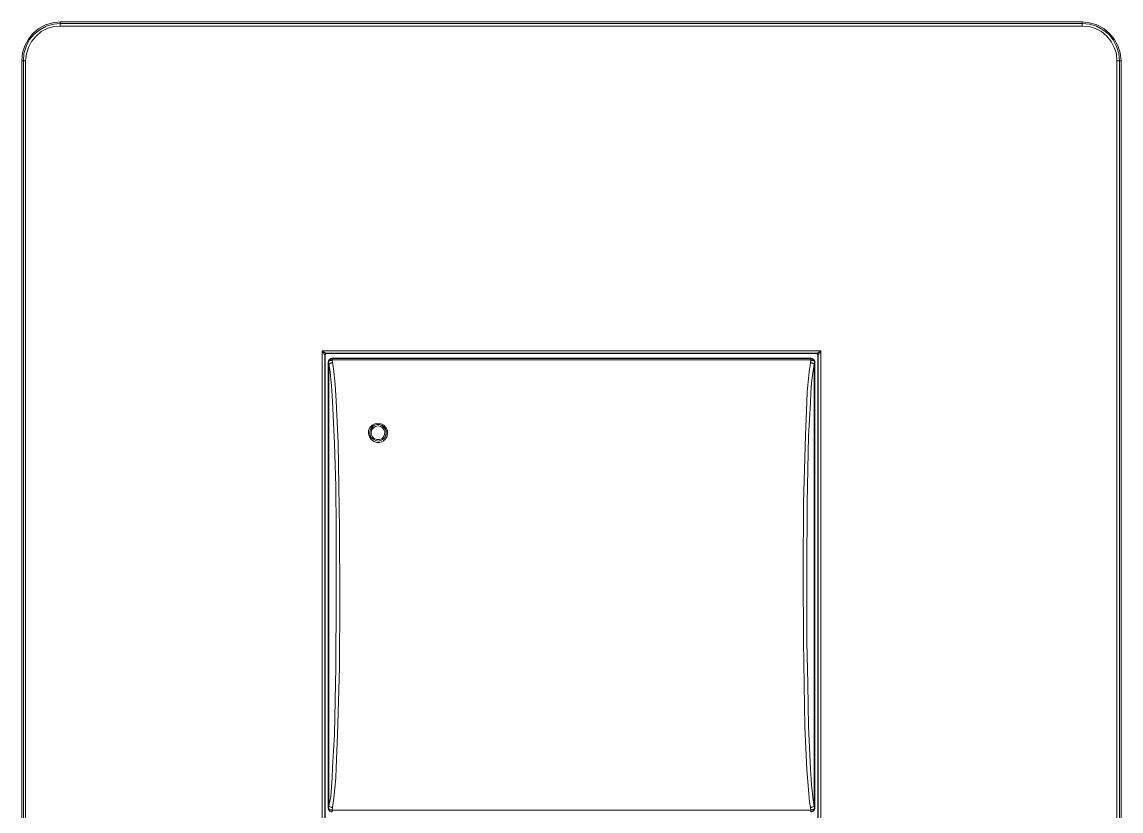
# Model space of a CAD drawing. Header units: centimetres. Extents: x -13.9 to -5.4, y -6.1 to 6.1.
# Drawn here: x -13.88 to -5.36, y 0.01 to 6.12 of the extents above; entities that cross this region are included whole.
import ezdxf

# ---------------------------------------------------------------- set-up
doc = ezdxf.new("R2010")
doc.units = ezdxf.units.CM
doc.header["$MEASUREMENT"] = 0
doc.layers.add('Camada 1', color=7, linetype='Continuous')

msp = doc.modelspace()

# ---------------------------------------------------------------- linework, layer by layer
at = {"layer": 'Camada 1', "color": 251, "lineweight": 9}
for points, knots in [([(-13.58099, 6.1199), (-13.58099, 6.1199), (-13.63745, 6.11284), (-13.63745, 6.11284), (-13.63745, 6.11284), (-13.69393, 6.09873), (-13.69393, 6.09873), (-13.69393, 6.09873), (-13.74687, 6.07049), (-13.74687, 6.07049), (-13.74687, 6.07049), (-13.79274, 6.03167), (-13.79274, 6.03167), (-13.79274, 6.03167), (-13.82803, 5.9858), (-13.82803, 5.9858), (-13.82803, 5.9858), (-13.85627, 5.93639), (-13.85627, 5.93639), (-13.85627, 5.93639), (-13.87392, 5.87992), (-13.87392, 5.87992), (-13.87392, 5.87992), (-13.87744, 5.81992), (-13.87744, 5.81992)], [0, 0, 0, 0, 0.125, 0.125, 0.125, 0.25, 0.25, 0.25, 0.375, 0.375, 0.375, 0.5, 0.5, 0.5, 0.625, 0.625, 0.625, 0.75, 0.75, 0.75, 0.875, 0.875, 0.875, 1, 1, 1, 1]), ([(-13.86685, 5.81992), (-13.86685, 5.81992), (-13.86332, 5.87639), (-13.86332, 5.87639), (-13.86332, 5.87639), (-13.84567, 5.92932), (-13.84567, 5.92932), (-13.84567, 5.92932), (-13.82097, 5.98226), (-13.82097, 5.98226), (-13.82097, 5.98226), (-13.78215, 6.02461), (-13.78215, 6.02461), (-13.78215, 6.02461), (-13.7398, 6.0599), (-13.7398, 6.0599), (-13.7398, 6.0599), (-13.69039, 6.08813), (-13.69039, 6.08813), (-13.69039, 6.08813), (-13.63393, 6.10225), (-13.63393, 6.10225), (-13.63393, 6.10225), (-13.58099, 6.10931), (-13.58099, 6.10931)], [0, 0, 0, 0, 0.125, 0.125, 0.125, 0.25, 0.25, 0.25, 0.375, 0.375, 0.375, 0.5, 0.5, 0.5, 0.625, 0.625, 0.625, 0.75, 0.75, 0.75, 0.875, 0.875, 0.875, 1, 1, 1, 1]), ([(-13.58099, 6.08813), (-13.58099, 6.08813), (-13.6304, 6.08461), (-13.6304, 6.08461), (-13.6304, 6.08461), (-13.68334, 6.07049), (-13.68334, 6.07049), (-13.68334, 6.07049), (-13.72922, 6.04579), (-13.72922, 6.04579), (-13.72922, 6.04579), (-13.76803, 6.0105), (-13.76803, 6.0105), (-13.76803, 6.0105), (-13.80333, 5.96815), (-13.80333, 5.96815), (-13.80333, 5.96815), (-13.82803, 5.92227), (-13.82803, 5.92227), (-13.82803, 5.92227), (-13.84215, 5.87286), (-13.84215, 5.87286), (-13.84215, 5.87286), (-13.84921, 5.81992), (-13.84921, 5.81992)], [0, 0, 0, 0, 0.125, 0.125, 0.125, 0.25, 0.25, 0.25, 0.375, 0.375, 0.375, 0.5, 0.5, 0.5, 0.625, 0.625, 0.625, 0.75, 0.75, 0.75, 0.875, 0.875, 0.875, 1, 1, 1, 1]), ([(-13.58099, 6.08813), (-13.58099, 6.08813), (-13.58099, 6.09167), (-13.58099, 6.09167), (-13.58099, 6.09167), (-13.58099, 6.0952), (-13.58099, 6.0952), (-13.58099, 6.0952), (-13.58099, 6.09873), (-13.58099, 6.09873), (-13.58099, 6.09873), (-13.58099, 6.10225), (-13.58099, 6.10225), (-13.58099, 6.10225), (-13.58099, 6.10578), (-13.58099, 6.10578), (-13.58099, 6.10578), (-13.58099, 6.10931), (-13.58099, 6.10931)], [0, 0, 0, 0, 0.1666667, 0.1666667, 0.1666667, 0.3333333, 0.3333333, 0.3333333, 0.5, 0.5, 0.5, 0.6666667, 0.6666667, 0.6666667, 0.8333333, 0.8333333, 0.8333333, 1, 1, 1, 1]), ([(-5.3581, 5.81992), (-5.3581, 5.81992), (-5.36516, 5.87992), (-5.36516, 5.87992), (-5.36516, 5.87992), (-5.3828, 5.93639), (-5.3828, 5.93639), (-5.3828, 5.93639), (-5.41105, 5.9858), (-5.41105, 5.9858), (-5.41105, 5.9858), (-5.44633, 6.03167), (-5.44633, 6.03167), (-5.44633, 6.03167), (-5.49221, 6.07049), (-5.49221, 6.07049), (-5.49221, 6.07049), (-5.54515, 6.09873), (-5.54515, 6.09873), (-5.54515, 6.09873), (-5.60162, 6.11284), (-5.60162, 6.11284), (-5.60162, 6.11284), (-5.65808, 6.1199), (-5.65808, 6.1199)], [0, 0, 0, 0, 0.125, 0.125, 0.125, 0.25, 0.25, 0.25, 0.375, 0.375, 0.375, 0.5, 0.5, 0.5, 0.625, 0.625, 0.625, 0.75, 0.75, 0.75, 0.875, 0.875, 0.875, 1, 1, 1, 1]), ([(-5.65808, 6.10931), (-5.65808, 6.10931), (-5.60162, 6.10225), (-5.60162, 6.10225), (-5.60162, 6.10225), (-5.54868, 6.08813), (-5.54868, 6.08813), (-5.54868, 6.08813), (-5.49927, 6.0599), (-5.49927, 6.0599), (-5.49927, 6.0599), (-5.45339, 6.02461), (-5.45339, 6.02461), (-5.45339, 6.02461), (-5.4181, 5.98226), (-5.4181, 5.98226), (-5.4181, 5.98226), (-5.3934, 5.92932), (-5.3934, 5.92932), (-5.3934, 5.92932), (-5.37575, 5.87639), (-5.37575, 5.87639), (-5.37575, 5.87639), (-5.36869, 5.81992), (-5.36869, 5.81992)], [0, 0, 0, 0, 0.125, 0.125, 0.125, 0.25, 0.25, 0.25, 0.375, 0.375, 0.375, 0.5, 0.5, 0.5, 0.625, 0.625, 0.625, 0.75, 0.75, 0.75, 0.875, 0.875, 0.875, 1, 1, 1, 1]), ([(-5.65808, 6.10931), (-5.65808, 6.10931), (-5.65808, 6.10931), (-5.65808, 6.10931), (-5.65808, 6.10931), (-5.65808, 6.10578), (-5.65808, 6.10578), (-5.65808, 6.10578), (-5.65808, 6.10225), (-5.65808, 6.10225), (-5.65808, 6.10225), (-5.65808, 6.09873), (-5.65808, 6.09873), (-5.65808, 6.09873), (-5.65808, 6.0952), (-5.65808, 6.0952), (-5.65808, 6.0952), (-5.65808, 6.09167), (-5.65808, 6.09167), (-5.65808, 6.09167), (-5.65808, 6.08813), (-5.65808, 6.08813)], [0, 0, 0, 0, 0.1428571, 0.1428571, 0.1428571, 0.2857143, 0.2857143, 0.2857143, 0.4285714, 0.4285714, 0.4285714, 0.5714286, 0.5714286, 0.5714286, 0.7142857, 0.7142857, 0.7142857, 0.8571429, 0.8571429, 0.8571429, 1, 1, 1, 1]), ([(-5.38987, 5.81992), (-5.38987, 5.81992), (-5.3934, 5.87286), (-5.3934, 5.87286), (-5.3934, 5.87286), (-5.41105, 5.92227), (-5.41105, 5.92227), (-5.41105, 5.92227), (-5.43574, 5.96815), (-5.43574, 5.96815), (-5.43574, 5.96815), (-5.46751, 6.0105), (-5.46751, 6.0105), (-5.46751, 6.0105), (-5.50985, 6.04579), (-5.50985, 6.04579), (-5.50985, 6.04579), (-5.55573, 6.07049), (-5.55573, 6.07049), (-5.55573, 6.07049), (-5.60514, 6.08461), (-5.60514, 6.08461), (-5.60514, 6.08461), (-5.65808, 6.08813), (-5.65808, 6.08813)], [0, 0, 0, 0, 0.125, 0.125, 0.125, 0.25, 0.25, 0.25, 0.375, 0.375, 0.375, 0.5, 0.5, 0.5, 0.625, 0.625, 0.625, 0.75, 0.75, 0.75, 0.875, 0.875, 0.875, 1, 1, 1, 1]), ([(-13.84921, 5.81992), (-13.84921, 5.81992), (-13.85274, 5.81992), (-13.85274, 5.81992), (-13.85274, 5.81992), (-13.85627, 5.81992), (-13.85627, 5.81992), (-13.85627, 5.81992), (-13.85979, 5.81992), (-13.85979, 5.81992), (-13.85979, 5.81992), (-13.86332, 5.81992), (-13.86332, 5.81992), (-13.86332, 5.81992), (-13.86685, 5.81992), (-13.86685, 5.81992)], [0, 0, 0, 0, 0.2, 0.2, 0.2, 0.4, 0.4, 0.4, 0.6, 0.6, 0.6, 0.8, 0.8, 0.8, 1, 1, 1, 1]), ([(-5.36869, 5.81992), (-5.36869, 5.81992), (-5.36869, 5.81992), (-5.36869, 5.81992), (-5.36869, 5.81992), (-5.37222, 5.81992), (-5.37222, 5.81992), (-5.37222, 5.81992), (-5.37575, 5.81992), (-5.37575, 5.81992), (-5.37575, 5.81992), (-5.37928, 5.81992), (-5.37928, 5.81992), (-5.37928, 5.81992), (-5.3828, 5.81992), (-5.3828, 5.81992), (-5.3828, 5.81992), (-5.38634, 5.81992), (-5.38634, 5.81992), (-5.38634, 5.81992), (-5.38987, 5.81992), (-5.38987, 5.81992)], [0, 0, 0, 0, 0.1428571, 0.1428571, 0.1428571, 0.2857143, 0.2857143, 0.2857143, 0.4285714, 0.4285714, 0.4285714, 0.5714286, 0.5714286, 0.5714286, 0.7142857, 0.7142857, 0.7142857, 0.8571429, 0.8571429, 0.8571429, 1, 1, 1, 1]), ([(-11.53057, 3.54364), (-11.53057, 3.54364), (-11.53057, 3.54364), (-11.53057, 3.54364), (-11.53057, 3.54364), (-11.5341, 3.54364), (-11.5341, 3.54364), (-11.5341, 3.54364), (-11.5341, 3.54716), (-11.5341, 3.54716), (-11.5341, 3.54716), (-11.53763, 3.55069), (-11.53763, 3.55069), (-11.53763, 3.55069), (-11.54115, 3.55775), (-11.54115, 3.55775), (-11.54115, 3.55775), (-11.54468, 3.56128), (-11.54468, 3.56128), (-11.54468, 3.56128), (-11.54821, 3.56834), (-11.54821, 3.56834), (-11.54821, 3.56834), (-11.55174, 3.57187), (-11.55174, 3.57187)], [0, 0, 0, 0, 0.125, 0.125, 0.125, 0.25, 0.25, 0.25, 0.375, 0.375, 0.375, 0.5, 0.5, 0.5, 0.625, 0.625, 0.625, 0.75, 0.75, 0.75, 0.875, 0.875, 0.875, 1, 1, 1, 1]), ([(-11.55174, 3.57187), (-11.55174, 3.57187), (-11.54468, 3.56834), (-11.54468, 3.56834), (-11.54468, 3.56834), (-11.54115, 3.56481), (-11.54115, 3.56481), (-11.54115, 3.56481), (-11.5341, 3.56128), (-11.5341, 3.56128), (-11.5341, 3.56128), (-11.53057, 3.55775), (-11.53057, 3.55775), (-11.53057, 3.55775), (-11.52703, 3.55775), (-11.52703, 3.55775), (-11.52703, 3.55775), (-11.52351, 3.55422), (-11.52351, 3.55422), (-11.52351, 3.55422), (-11.51998, 3.55422), (-11.51998, 3.55422)], [0, 0, 0, 0, 0.1428571, 0.1428571, 0.1428571, 0.2857143, 0.2857143, 0.2857143, 0.4285714, 0.4285714, 0.4285714, 0.5714286, 0.5714286, 0.5714286, 0.7142857, 0.7142857, 0.7142857, 0.8571429, 0.8571429, 0.8571429, 1, 1, 1, 1]), ([(-11.51998, 3.55422), (-11.51998, 3.55422), (-11.52351, 3.55069), (-11.52351, 3.55069), (-11.52351, 3.55069), (-11.52703, 3.55069), (-11.52703, 3.55069), (-11.52703, 3.55069), (-11.53057, 3.54716), (-11.53057, 3.54716), (-11.53057, 3.54716), (-11.53057, 3.54364), (-11.53057, 3.54364)], [0, 0, 0, 0, 0.25, 0.25, 0.25, 0.5, 0.5, 0.5, 0.75, 0.75, 0.75, 1, 1, 1, 1]), ([(-11.51998, 3.55069), (-11.51998, 3.55069), (-11.51998, 3.55069), (-11.51998, 3.55069), (-11.51998, 3.55069), (-11.52351, 3.54716), (-11.52351, 3.54716), (-11.52351, 3.54716), (-11.52703, 3.54716), (-11.52703, 3.54716), (-11.52703, 3.54716), (-11.52703, 3.54364), (-11.52703, 3.54364), (-11.52703, 3.54364), (-11.52703, 3.54011), (-11.52703, 3.54011)], [0, 0, 0, 0, 0.2, 0.2, 0.2, 0.4, 0.4, 0.4, 0.6, 0.6, 0.6, 0.8, 0.8, 0.8, 1, 1, 1, 1]), ([(-11.47338, 3.5158), (-11.47338, 3.5158), (-11.48043, 3.51227), (-11.48043, 3.51227), (-11.48043, 3.51227), (-11.48396, 3.51227), (-11.48396, 3.51227), (-11.48396, 3.51227), (-11.49102, 3.50875), (-11.49102, 3.50875), (-11.49102, 3.50875), (-11.49455, 3.50522), (-11.49455, 3.50522), (-11.49455, 3.50522), (-11.49807, 3.50169), (-11.49807, 3.50169), (-11.49807, 3.50169), (-11.5016, 3.49464), (-11.5016, 3.49464), (-11.5016, 3.49464), (-11.5016, 3.49111), (-11.5016, 3.49111), (-11.5016, 3.49111), (-11.50513, 3.48405), (-11.50513, 3.48405)], [0, 0, 0, 0, 0.125, 0.125, 0.125, 0.25, 0.25, 0.25, 0.375, 0.375, 0.375, 0.5, 0.5, 0.5, 0.625, 0.625, 0.625, 0.75, 0.75, 0.75, 0.875, 0.875, 0.875, 1, 1, 1, 1]), ([(-11.47338, 3.51227), (-11.47338, 3.51227), (-11.48043, 3.51227), (-11.48043, 3.51227), (-11.48043, 3.51227), (-11.48396, 3.51227), (-11.48396, 3.51227), (-11.48396, 3.51227), (-11.49102, 3.50875), (-11.49102, 3.50875), (-11.49102, 3.50875), (-11.49455, 3.50522), (-11.49455, 3.50522), (-11.49455, 3.50522), (-11.49807, 3.50169), (-11.49807, 3.50169), (-11.49807, 3.50169), (-11.5016, 3.49464), (-11.5016, 3.49464), (-11.5016, 3.49464), (-11.5016, 3.48758), (-11.5016, 3.48758), (-11.5016, 3.48758), (-11.5016, 3.48405), (-11.5016, 3.48405)], [0, 0, 0, 0, 0.125, 0.125, 0.125, 0.25, 0.25, 0.25, 0.375, 0.375, 0.375, 0.5, 0.5, 0.5, 0.625, 0.625, 0.625, 0.75, 0.75, 0.75, 0.875, 0.875, 0.875, 1, 1, 1, 1]), ([(-11.47338, 3.50169), (-11.47338, 3.50169), (-11.48043, 3.49816), (-11.48043, 3.49816), (-11.48043, 3.49816), (-11.48396, 3.49816), (-11.48396, 3.49816), (-11.48396, 3.49816), (-11.49102, 3.49816), (-11.49102, 3.49816), (-11.49102, 3.49816), (-11.49455, 3.49464), (-11.49455, 3.49464), (-11.49455, 3.49464), (-11.49807, 3.49111), (-11.49807, 3.49111), (-11.49807, 3.49111), (-11.5016, 3.48758), (-11.5016, 3.48758), (-11.5016, 3.48758), (-11.5016, 3.48405), (-11.5016, 3.48405)], [0, 0, 0, 0, 0.1428571, 0.1428571, 0.1428571, 0.2857143, 0.2857143, 0.2857143, 0.4285714, 0.4285714, 0.4285714, 0.5714286, 0.5714286, 0.5714286, 0.7142857, 0.7142857, 0.7142857, 0.8571429, 0.8571429, 0.8571429, 1, 1, 1, 1]), ([(-11.47338, 3.50169), (-11.47338, 3.50169), (-11.48043, 3.50169), (-11.48043, 3.50169), (-11.48043, 3.50169), (-11.48396, 3.50169), (-11.48396, 3.50169), (-11.48396, 3.50169), (-11.49102, 3.49816), (-11.49102, 3.49816), (-11.49102, 3.49816), (-11.49455, 3.49816), (-11.49455, 3.49816), (-11.49455, 3.49816), (-11.49807, 3.49464), (-11.49807, 3.49464), (-11.49807, 3.49464), (-11.5016, 3.49111), (-11.5016, 3.49111), (-11.5016, 3.49111), (-11.5016, 3.48758), (-11.5016, 3.48758), (-11.5016, 3.48758), (-11.5016, 3.48405), (-11.5016, 3.48405)], [0, 0, 0, 0, 0.125, 0.125, 0.125, 0.25, 0.25, 0.25, 0.375, 0.375, 0.375, 0.5, 0.5, 0.5, 0.625, 0.625, 0.625, 0.75, 0.75, 0.75, 0.875, 0.875, 0.875, 1, 1, 1, 1]), ([(-11.47338, 3.51227), (-11.47338, 3.51227), (-11.47338, 3.51227), (-11.47338, 3.51227), (-11.47338, 3.51227), (-11.47338, 3.50875), (-11.47338, 3.50875), (-11.47338, 3.50875), (-11.47338, 3.50522), (-11.47338, 3.50522), (-11.47338, 3.50522), (-11.47338, 3.50169), (-11.47338, 3.50169)], [0, 0, 0, 0, 0.25, 0.25, 0.25, 0.5, 0.5, 0.5, 0.75, 0.75, 0.75, 1, 1, 1, 1]), ([(-7.73041, 3.48405), (-7.73041, 3.48405), (-7.73041, 3.49111), (-7.73041, 3.49111), (-7.73041, 3.49111), (-7.73394, 3.49464), (-7.73394, 3.49464), (-7.73394, 3.49464), (-7.73746, 3.50169), (-7.73746, 3.50169), (-7.73746, 3.50169), (-7.74099, 3.50522), (-7.74099, 3.50522), (-7.74099, 3.50522), (-7.74452, 3.50875), (-7.74452, 3.50875), (-7.74452, 3.50875), (-7.75157, 3.51227), (-7.75157, 3.51227), (-7.75157, 3.51227), (-7.7551, 3.51227), (-7.7551, 3.51227), (-7.7551, 3.51227), (-7.76216, 3.5158), (-7.76216, 3.5158)], [0, 0, 0, 0, 0.125, 0.125, 0.125, 0.25, 0.25, 0.25, 0.375, 0.375, 0.375, 0.5, 0.5, 0.5, 0.625, 0.625, 0.625, 0.75, 0.75, 0.75, 0.875, 0.875, 0.875, 1, 1, 1, 1]), ([(-7.76216, 3.51227), (-7.76216, 3.51227), (-7.7551, 3.51227), (-7.7551, 3.51227), (-7.7551, 3.51227), (-7.75157, 3.51227), (-7.75157, 3.51227), (-7.75157, 3.51227), (-7.74452, 3.50875), (-7.74452, 3.50875), (-7.74452, 3.50875), (-7.74099, 3.50522), (-7.74099, 3.50522), (-7.74099, 3.50522), (-7.73746, 3.50169), (-7.73746, 3.50169), (-7.73746, 3.50169), (-7.73394, 3.49464), (-7.73394, 3.49464), (-7.73394, 3.49464), (-7.73394, 3.48758), (-7.73394, 3.48758), (-7.73394, 3.48758), (-7.73394, 3.48405), (-7.73394, 3.48405)], [0, 0, 0, 0, 0.125, 0.125, 0.125, 0.25, 0.25, 0.25, 0.375, 0.375, 0.375, 0.5, 0.5, 0.5, 0.625, 0.625, 0.625, 0.75, 0.75, 0.75, 0.875, 0.875, 0.875, 1, 1, 1, 1]), ([(-7.76216, 3.50169), (-7.76216, 3.50169), (-7.76216, 3.50522), (-7.76216, 3.50522), (-7.76216, 3.50522), (-7.76216, 3.50875), (-7.76216, 3.50875), (-7.76216, 3.50875), (-7.76216, 3.51227), (-7.76216, 3.51227)], [0, 0, 0, 0, 0.3333333, 0.3333333, 0.3333333, 0.6666667, 0.6666667, 0.6666667, 1, 1, 1, 1]), ([(-7.76216, 3.50169), (-7.76216, 3.50169), (-7.7551, 3.49816), (-7.7551, 3.49816), (-7.7551, 3.49816), (-7.75157, 3.49816), (-7.75157, 3.49816), (-7.75157, 3.49816), (-7.74452, 3.49816), (-7.74452, 3.49816), (-7.74452, 3.49816), (-7.74099, 3.49464), (-7.74099, 3.49464), (-7.74099, 3.49464), (-7.73746, 3.49111), (-7.73746, 3.49111), (-7.73746, 3.49111), (-7.73394, 3.48758), (-7.73394, 3.48758), (-7.73394, 3.48758), (-7.73394, 3.48405), (-7.73394, 3.48405)], [0, 0, 0, 0, 0.1428571, 0.1428571, 0.1428571, 0.2857143, 0.2857143, 0.2857143, 0.4285714, 0.4285714, 0.4285714, 0.5714286, 0.5714286, 0.5714286, 0.7142857, 0.7142857, 0.7142857, 0.8571429, 0.8571429, 0.8571429, 1, 1, 1, 1]), ([(-7.76216, 3.50169), (-7.76216, 3.50169), (-7.7551, 3.50169), (-7.7551, 3.50169), (-7.7551, 3.50169), (-7.75157, 3.50169), (-7.75157, 3.50169), (-7.75157, 3.50169), (-7.74452, 3.49816), (-7.74452, 3.49816), (-7.74452, 3.49816), (-7.74099, 3.49816), (-7.74099, 3.49816), (-7.74099, 3.49816), (-7.73746, 3.49464), (-7.73746, 3.49464), (-7.73746, 3.49464), (-7.73394, 3.49111), (-7.73394, 3.49111), (-7.73394, 3.49111), (-7.73394, 3.48758), (-7.73394, 3.48758), (-7.73394, 3.48758), (-7.73394, 3.48405), (-7.73394, 3.48405)], [0, 0, 0, 0, 0.125, 0.125, 0.125, 0.25, 0.25, 0.25, 0.375, 0.375, 0.375, 0.5, 0.5, 0.5, 0.625, 0.625, 0.625, 0.75, 0.75, 0.75, 0.875, 0.875, 0.875, 1, 1, 1, 1]), ([(-7.71557, 3.55422), (-7.71557, 3.55422), (-7.71205, 3.55422), (-7.71205, 3.55422), (-7.71205, 3.55422), (-7.70852, 3.55775), (-7.70852, 3.55775), (-7.70852, 3.55775), (-7.70499, 3.55775), (-7.70499, 3.55775), (-7.70499, 3.55775), (-7.70145, 3.56128), (-7.70145, 3.56128), (-7.70145, 3.56128), (-7.6944, 3.56481), (-7.6944, 3.56481), (-7.6944, 3.56481), (-7.69087, 3.56834), (-7.69087, 3.56834), (-7.69087, 3.56834), (-7.68381, 3.57187), (-7.68381, 3.57187)], [0, 0, 0, 0, 0.1428571, 0.1428571, 0.1428571, 0.2857143, 0.2857143, 0.2857143, 0.4285714, 0.4285714, 0.4285714, 0.5714286, 0.5714286, 0.5714286, 0.7142857, 0.7142857, 0.7142857, 0.8571429, 0.8571429, 0.8571429, 1, 1, 1, 1]), ([(-7.70499, 3.54364), (-7.70499, 3.54364), (-7.70499, 3.54364), (-7.70499, 3.54364), (-7.70499, 3.54364), (-7.70499, 3.54716), (-7.70499, 3.54716), (-7.70499, 3.54716), (-7.70852, 3.55069), (-7.70852, 3.55069), (-7.70852, 3.55069), (-7.71205, 3.55069), (-7.71205, 3.55069), (-7.71205, 3.55069), (-7.71557, 3.55422), (-7.71557, 3.55422)], [0, 0, 0, 0, 0.2, 0.2, 0.2, 0.4, 0.4, 0.4, 0.6, 0.6, 0.6, 0.8, 0.8, 0.8, 1, 1, 1, 1]), ([(-7.70852, 3.54011), (-7.70852, 3.54011), (-7.70852, 3.54011), (-7.70852, 3.54011), (-7.70852, 3.54011), (-7.70852, 3.54364), (-7.70852, 3.54364), (-7.70852, 3.54364), (-7.70852, 3.54716), (-7.70852, 3.54716), (-7.70852, 3.54716), (-7.71205, 3.54716), (-7.71205, 3.54716), (-7.71205, 3.54716), (-7.71557, 3.55069), (-7.71557, 3.55069)], [0, 0, 0, 0, 0.2, 0.2, 0.2, 0.4, 0.4, 0.4, 0.6, 0.6, 0.6, 0.8, 0.8, 0.8, 1, 1, 1, 1]), ([(-7.68381, 3.57187), (-7.68381, 3.57187), (-7.68734, 3.56834), (-7.68734, 3.56834), (-7.68734, 3.56834), (-7.69087, 3.56128), (-7.69087, 3.56128), (-7.69087, 3.56128), (-7.6944, 3.55775), (-7.6944, 3.55775), (-7.6944, 3.55775), (-7.69792, 3.55069), (-7.69792, 3.55069), (-7.69792, 3.55069), (-7.70145, 3.54716), (-7.70145, 3.54716), (-7.70145, 3.54716), (-7.70145, 3.54364), (-7.70145, 3.54364), (-7.70145, 3.54364), (-7.70499, 3.54364), (-7.70499, 3.54364)], [0, 0, 0, 0, 0.1428571, 0.1428571, 0.1428571, 0.2857143, 0.2857143, 0.2857143, 0.4285714, 0.4285714, 0.4285714, 0.5714286, 0.5714286, 0.5714286, 0.7142857, 0.7142857, 0.7142857, 0.8571429, 0.8571429, 0.8571429, 1, 1, 1, 1]), ([(-11.46985, 3.48052), (-11.46985, 3.48052), (-11.47691, 3.48052), (-11.47691, 3.48052), (-11.47691, 3.48052), (-11.48043, 3.48052), (-11.48043, 3.48052), (-11.48043, 3.48052), (-11.48396, 3.477), (-11.48396, 3.477), (-11.48396, 3.477), (-11.48749, 3.477), (-11.48749, 3.477), (-11.48749, 3.477), (-11.49102, 3.47347), (-11.49102, 3.47347), (-11.49102, 3.47347), (-11.49455, 3.47347), (-11.49455, 3.47347), (-11.49455, 3.47347), (-11.49455, 3.46994), (-11.49455, 3.46994), (-11.49455, 3.46994), (-11.49807, 3.46994), (-11.49807, 3.46994)], [0, 0, 0, 0, 0.125, 0.125, 0.125, 0.25, 0.25, 0.25, 0.375, 0.375, 0.375, 0.5, 0.5, 0.5, 0.625, 0.625, 0.625, 0.75, 0.75, 0.75, 0.875, 0.875, 0.875, 1, 1, 1, 1]), ([(-11.49807, 0.048), (-11.49807, 0.048), (-11.48396, 0.11855), (-11.48396, 0.11855), (-11.48396, 0.11855), (-11.47691, 0.19264), (-11.47691, 0.19264), (-11.47691, 0.19264), (-11.47338, 0.26672), (-11.47338, 0.26672), (-11.47338, 0.26672), (-11.46985, 0.34433), (-11.46985, 0.34433), (-11.46985, 0.34433), (-11.45574, 0.60186), (-11.45574, 0.60186), (-11.45574, 0.60186), (-11.44869, 0.86291), (-11.44869, 0.86291), (-11.44869, 0.86291), (-11.44516, 1.12044), (-11.44516, 1.12044), (-11.44516, 1.12044), (-11.44163, 1.65666), (-11.44163, 1.65666), (-11.44163, 1.65666), (-11.44163, 2.19288), (-11.44163, 2.19288), (-11.44163, 2.19288), (-11.44516, 2.5245), (-11.44516, 2.5245), (-11.44516, 2.5245), (-11.45574, 2.85258), (-11.45574, 2.85258), (-11.45574, 2.85258), (-11.46985, 3.18066), (-11.46985, 3.18066), (-11.46985, 3.18066), (-11.47691, 3.30413), (-11.47691, 3.30413), (-11.47691, 3.30413), (-11.49102, 3.42761), (-11.49102, 3.42761), (-11.49102, 3.42761), (-11.49807, 3.46994), (-11.49807, 3.46994)], [0, 0, 0, 0, 0.0666667, 0.0666667, 0.0666667, 0.1333333, 0.1333333, 0.1333333, 0.2, 0.2, 0.2, 0.2666667, 0.2666667, 0.2666667, 0.3333333, 0.3333333, 0.3333333, 0.4, 0.4, 0.4, 0.4666667, 0.4666667, 0.4666667, 0.5333333, 0.5333333, 0.5333333, 0.6, 0.6, 0.6, 0.6666667, 0.6666667, 0.6666667, 0.7333333, 0.7333333, 0.7333333, 0.8, 0.8, 0.8, 0.8666667, 0.8666667, 0.8666667, 0.9333333, 0.9333333, 0.9333333, 1, 1, 1, 1]), ([(-11.46985, 3.48052), (-11.46985, 3.48052), (-11.4628, 3.43466), (-11.4628, 3.43466), (-11.4628, 3.43466), (-11.44869, 3.31119), (-11.44869, 3.31119), (-11.44869, 3.31119), (-11.44163, 3.18419), (-11.44163, 3.18419), (-11.44163, 3.18419), (-11.42752, 2.85611), (-11.42752, 2.85611), (-11.42752, 2.85611), (-11.42046, 2.5245), (-11.42046, 2.5245), (-11.42046, 2.5245), (-11.41694, 2.19288), (-11.41694, 2.19288), (-11.41694, 2.19288), (-11.41341, 1.65666), (-11.41341, 1.65666), (-11.41341, 1.65666), (-11.41694, 1.12044), (-11.41694, 1.12044), (-11.41694, 1.12044), (-11.42399, 0.85938), (-11.42399, 0.85938), (-11.42399, 0.85938), (-11.43105, 0.59833), (-11.43105, 0.59833), (-11.43105, 0.59833), (-11.44163, 0.3408), (-11.44163, 0.3408), (-11.44163, 0.3408), (-11.44516, 0.26319), (-11.44516, 0.26319), (-11.44516, 0.26319), (-11.45221, 0.18205), (-11.45221, 0.18205), (-11.45221, 0.18205), (-11.45927, 0.10797), (-11.45927, 0.10797), (-11.45927, 0.10797), (-11.46985, 0.03389), (-11.46985, 0.03389)], [0, 0, 0, 0, 0.0666667, 0.0666667, 0.0666667, 0.1333333, 0.1333333, 0.1333333, 0.2, 0.2, 0.2, 0.2666667, 0.2666667, 0.2666667, 0.3333333, 0.3333333, 0.3333333, 0.4, 0.4, 0.4, 0.4666667, 0.4666667, 0.4666667, 0.5333333, 0.5333333, 0.5333333, 0.6, 0.6, 0.6, 0.6666667, 0.6666667, 0.6666667, 0.7333333, 0.7333333, 0.7333333, 0.8, 0.8, 0.8, 0.8666667, 0.8666667, 0.8666667, 0.9333333, 0.9333333, 0.9333333, 1, 1, 1, 1]), ([(-7.76569, 0.03389), (-7.76569, 0.03389), (-7.77274, 0.07975), (-7.77274, 0.07975), (-7.77274, 0.07975), (-7.78332, 0.20322), (-7.78332, 0.20322), (-7.78332, 0.20322), (-7.79391, 0.33022), (-7.79391, 0.33022), (-7.79391, 0.33022), (-7.80802, 0.6583), (-7.80802, 0.6583), (-7.80802, 0.6583), (-7.81507, 0.98991), (-7.81507, 0.98991), (-7.81507, 0.98991), (-7.8186, 1.32152), (-7.8186, 1.32152), (-7.8186, 1.32152), (-7.82213, 1.85775), (-7.82213, 1.85775), (-7.82213, 1.85775), (-7.8186, 2.39397), (-7.8186, 2.39397), (-7.8186, 2.39397), (-7.81155, 2.65502), (-7.81155, 2.65502), (-7.81155, 2.65502), (-7.80449, 2.91608), (-7.80449, 2.91608), (-7.80449, 2.91608), (-7.79391, 3.17361), (-7.79391, 3.17361), (-7.79391, 3.17361), (-7.79038, 3.25475), (-7.79038, 3.25475), (-7.79038, 3.25475), (-7.78332, 3.33236), (-7.78332, 3.33236), (-7.78332, 3.33236), (-7.77627, 3.40997), (-7.77627, 3.40997), (-7.77627, 3.40997), (-7.76569, 3.48052), (-7.76569, 3.48052)], [0, 0, 0, 0, 0.0666667, 0.0666667, 0.0666667, 0.1333333, 0.1333333, 0.1333333, 0.2, 0.2, 0.2, 0.2666667, 0.2666667, 0.2666667, 0.3333333, 0.3333333, 0.3333333, 0.4, 0.4, 0.4, 0.4666667, 0.4666667, 0.4666667, 0.5333333, 0.5333333, 0.5333333, 0.6, 0.6, 0.6, 0.6666667, 0.6666667, 0.6666667, 0.7333333, 0.7333333, 0.7333333, 0.8, 0.8, 0.8, 0.8666667, 0.8666667, 0.8666667, 0.9333333, 0.9333333, 0.9333333, 1, 1, 1, 1]), ([(-7.73746, 3.46994), (-7.73746, 3.46994), (-7.74805, 3.39938), (-7.74805, 3.39938), (-7.74805, 3.39938), (-7.75863, 3.3253), (-7.75863, 3.3253), (-7.75863, 3.3253), (-7.76216, 3.24769), (-7.76216, 3.24769), (-7.76216, 3.24769), (-7.76569, 3.17008), (-7.76569, 3.17008), (-7.76569, 3.17008), (-7.7798, 2.91255), (-7.7798, 2.91255), (-7.7798, 2.91255), (-7.78685, 2.65502), (-7.78685, 2.65502), (-7.78685, 2.65502), (-7.79038, 2.39397), (-7.79038, 2.39397), (-7.79038, 2.39397), (-7.79391, 1.85775), (-7.79391, 1.85775), (-7.79391, 1.85775), (-7.79391, 1.32152), (-7.79391, 1.32152), (-7.79391, 1.32152), (-7.78685, 0.99344), (-7.78685, 0.99344), (-7.78685, 0.99344), (-7.7798, 0.66183), (-7.7798, 0.66183), (-7.7798, 0.66183), (-7.76569, 0.33375), (-7.76569, 0.33375), (-7.76569, 0.33375), (-7.75863, 0.21027), (-7.75863, 0.21027), (-7.75863, 0.21027), (-7.74452, 0.09033), (-7.74452, 0.09033), (-7.74452, 0.09033), (-7.73746, 0.048), (-7.73746, 0.048)], [0, 0, 0, 0, 0.0666667, 0.0666667, 0.0666667, 0.1333333, 0.1333333, 0.1333333, 0.2, 0.2, 0.2, 0.2666667, 0.2666667, 0.2666667, 0.3333333, 0.3333333, 0.3333333, 0.4, 0.4, 0.4, 0.4666667, 0.4666667, 0.4666667, 0.5333333, 0.5333333, 0.5333333, 0.6, 0.6, 0.6, 0.6666667, 0.6666667, 0.6666667, 0.7333333, 0.7333333, 0.7333333, 0.8, 0.8, 0.8, 0.8666667, 0.8666667, 0.8666667, 0.9333333, 0.9333333, 0.9333333, 1, 1, 1, 1]), ([(-7.76569, 3.48052), (-7.76569, 3.48052), (-7.75863, 3.48052), (-7.75863, 3.48052), (-7.75863, 3.48052), (-7.7551, 3.48052), (-7.7551, 3.48052), (-7.7551, 3.48052), (-7.75157, 3.477), (-7.75157, 3.477), (-7.75157, 3.477), (-7.74805, 3.477), (-7.74805, 3.477), (-7.74805, 3.477), (-7.74452, 3.47347), (-7.74452, 3.47347), (-7.74452, 3.47347), (-7.74099, 3.47347), (-7.74099, 3.47347), (-7.74099, 3.47347), (-7.73746, 3.46994), (-7.73746, 3.46994)], [0, 0, 0, 0, 0.1428571, 0.1428571, 0.1428571, 0.2857143, 0.2857143, 0.2857143, 0.4285714, 0.4285714, 0.4285714, 0.5714286, 0.5714286, 0.5714286, 0.7142857, 0.7142857, 0.7142857, 0.8571429, 0.8571429, 0.8571429, 1, 1, 1, 1]), ([(-11.04299, 2.93725), (-11.04299, 2.93725), (-11.04652, 2.91255), (-11.04652, 2.91255), (-11.04652, 2.91255), (-11.06063, 2.89139), (-11.06063, 2.89139), (-11.06063, 2.89139), (-11.07827, 2.87375), (-11.07827, 2.87375), (-11.07827, 2.87375), (-11.10296, 2.86316), (-11.10296, 2.86316), (-11.10296, 2.86316), (-11.12766, 2.86316), (-11.12766, 2.86316), (-11.12766, 2.86316), (-11.14882, 2.87022), (-11.14882, 2.87022), (-11.14882, 2.87022), (-11.16999, 2.88433), (-11.16999, 2.88433), (-11.16999, 2.88433), (-11.1841, 2.9055), (-11.1841, 2.9055), (-11.1841, 2.9055), (-11.19116, 2.93019), (-11.19116, 2.93019), (-11.19116, 2.93019), (-11.19116, 2.95489), (-11.19116, 2.95489), (-11.19116, 2.95489), (-11.18057, 2.97958), (-11.18057, 2.97958), (-11.18057, 2.97958), (-11.16293, 2.99722), (-11.16293, 2.99722), (-11.16293, 2.99722), (-11.14177, 3.0078), (-11.14177, 3.0078), (-11.14177, 3.0078), (-11.11707, 3.01133), (-11.11707, 3.01133), (-11.11707, 3.01133), (-11.09238, 3.0078), (-11.09238, 3.0078), (-11.09238, 3.0078), (-11.07121, 2.99722), (-11.07121, 2.99722), (-11.07121, 2.99722), (-11.05357, 2.97605), (-11.05357, 2.97605), (-11.05357, 2.97605), (-11.04299, 2.95489), (-11.04299, 2.95489), (-11.04299, 2.95489), (-11.04299, 2.93725), (-11.04299, 2.93725)], [0, 0, 0, 0, 0.0526316, 0.0526316, 0.0526316, 0.1052632, 0.1052632, 0.1052632, 0.1578947, 0.1578947, 0.1578947, 0.2105263, 0.2105263, 0.2105263, 0.2631579, 0.2631579, 0.2631579, 0.3157895, 0.3157895, 0.3157895, 0.3684211, 0.3684211, 0.3684211, 0.4210526, 0.4210526, 0.4210526, 0.4736842, 0.4736842, 0.4736842, 0.5263158, 0.5263158, 0.5263158, 0.5789474, 0.5789474, 0.5789474, 0.6315789, 0.6315789, 0.6315789, 0.6842105, 0.6842105, 0.6842105, 0.7368421, 0.7368421, 0.7368421, 0.7894737, 0.7894737, 0.7894737, 0.8421053, 0.8421053, 0.8421053, 0.8947368, 0.8947368, 0.8947368, 0.9473684, 0.9473684, 0.9473684, 1, 1, 1, 1]), ([(-11.11707, 2.87375), (-11.11707, 2.87375), (-11.13824, 2.87727), (-11.13824, 2.87727), (-11.13824, 2.87727), (-11.15588, 2.88786), (-11.15588, 2.88786), (-11.15588, 2.88786), (-11.16999, 2.90197), (-11.16999, 2.90197), (-11.16999, 2.90197), (-11.18057, 2.92313), (-11.18057, 2.92313), (-11.18057, 2.92313), (-11.18057, 2.9443), (-11.18057, 2.9443), (-11.18057, 2.9443), (-11.17705, 2.96194), (-11.17705, 2.96194), (-11.17705, 2.96194), (-11.16293, 2.97958), (-11.16293, 2.97958), (-11.16293, 2.97958), (-11.14882, 2.99369), (-11.14882, 2.99369), (-11.14882, 2.99369), (-11.12766, 3.00075), (-11.12766, 3.00075), (-11.12766, 3.00075), (-11.10649, 3.00075), (-11.10649, 3.00075), (-11.10649, 3.00075), (-11.08885, 2.99369), (-11.08885, 2.99369), (-11.08885, 2.99369), (-11.07121, 2.97958), (-11.07121, 2.97958), (-11.07121, 2.97958), (-11.06063, 2.96194), (-11.06063, 2.96194), (-11.06063, 2.96194), (-11.05357, 2.9443), (-11.05357, 2.9443), (-11.05357, 2.9443), (-11.0571, 2.92313), (-11.0571, 2.92313), (-11.0571, 2.92313), (-11.06416, 2.90197), (-11.06416, 2.90197), (-11.06416, 2.90197), (-11.07827, 2.88786), (-11.07827, 2.88786), (-11.07827, 2.88786), (-11.09591, 2.87727), (-11.09591, 2.87727), (-11.09591, 2.87727), (-11.11707, 2.87375), (-11.11707, 2.87375)], [0, 0, 0, 0, 0.0526316, 0.0526316, 0.0526316, 0.1052632, 0.1052632, 0.1052632, 0.1578947, 0.1578947, 0.1578947, 0.2105263, 0.2105263, 0.2105263, 0.2631579, 0.2631579, 0.2631579, 0.3157895, 0.3157895, 0.3157895, 0.3684211, 0.3684211, 0.3684211, 0.4210526, 0.4210526, 0.4210526, 0.4736842, 0.4736842, 0.4736842, 0.5263158, 0.5263158, 0.5263158, 0.5789474, 0.5789474, 0.5789474, 0.6315789, 0.6315789, 0.6315789, 0.6842105, 0.6842105, 0.6842105, 0.7368421, 0.7368421, 0.7368421, 0.7894737, 0.7894737, 0.7894737, 0.8421053, 0.8421053, 0.8421053, 0.8947368, 0.8947368, 0.8947368, 0.9473684, 0.9473684, 0.9473684, 1, 1, 1, 1]), ([(-11.11707, 2.87375), (-11.11707, 2.87375), (-11.09591, 2.87727), (-11.09591, 2.87727), (-11.09591, 2.87727), (-11.07827, 2.88786), (-11.07827, 2.88786), (-11.07827, 2.88786), (-11.06416, 2.90197), (-11.06416, 2.90197), (-11.06416, 2.90197), (-11.05357, 2.92313), (-11.05357, 2.92313), (-11.05357, 2.92313), (-11.05357, 2.9443), (-11.05357, 2.9443), (-11.05357, 2.9443), (-11.0571, 2.96547), (-11.0571, 2.96547), (-11.0571, 2.96547), (-11.07121, 2.98311), (-11.07121, 2.98311), (-11.07121, 2.98311), (-11.08532, 2.99369), (-11.08532, 2.99369), (-11.08532, 2.99369), (-11.10649, 3.00075), (-11.10649, 3.00075), (-11.10649, 3.00075), (-11.12766, 3.00075), (-11.12766, 3.00075), (-11.12766, 3.00075), (-11.14882, 2.99369), (-11.14882, 2.99369), (-11.14882, 2.99369), (-11.16646, 2.98311), (-11.16646, 2.98311), (-11.16646, 2.98311), (-11.17705, 2.96547), (-11.17705, 2.96547), (-11.17705, 2.96547), (-11.18057, 2.9443), (-11.18057, 2.9443), (-11.18057, 2.9443), (-11.18057, 2.92313), (-11.18057, 2.92313), (-11.18057, 2.92313), (-11.17352, 2.90197), (-11.17352, 2.90197), (-11.17352, 2.90197), (-11.15588, 2.88786), (-11.15588, 2.88786), (-11.15588, 2.88786), (-11.13824, 2.87727), (-11.13824, 2.87727), (-11.13824, 2.87727), (-11.11707, 2.87375), (-11.11707, 2.87375)], [0, 0, 0, 0, 0.0526316, 0.0526316, 0.0526316, 0.1052632, 0.1052632, 0.1052632, 0.1578947, 0.1578947, 0.1578947, 0.2105263, 0.2105263, 0.2105263, 0.2631579, 0.2631579, 0.2631579, 0.3157895, 0.3157895, 0.3157895, 0.3684211, 0.3684211, 0.3684211, 0.4210526, 0.4210526, 0.4210526, 0.4736842, 0.4736842, 0.4736842, 0.5263158, 0.5263158, 0.5263158, 0.5789474, 0.5789474, 0.5789474, 0.6315789, 0.6315789, 0.6315789, 0.6842105, 0.6842105, 0.6842105, 0.7368421, 0.7368421, 0.7368421, 0.7894737, 0.7894737, 0.7894737, 0.8421053, 0.8421053, 0.8421053, 0.8947368, 0.8947368, 0.8947368, 0.9473684, 0.9473684, 0.9473684, 1, 1, 1, 1]), ([(-11.11707, 2.99016), (-11.11707, 2.99016), (-11.13824, 2.98663), (-11.13824, 2.98663), (-11.13824, 2.98663), (-11.15235, 2.97605), (-11.15235, 2.97605), (-11.15235, 2.97605), (-11.16646, 2.96194), (-11.16646, 2.96194), (-11.16646, 2.96194), (-11.16999, 2.9443), (-11.16999, 2.9443), (-11.16999, 2.9443), (-11.16999, 2.92313), (-11.16999, 2.92313), (-11.16999, 2.92313), (-11.15941, 2.9055), (-11.15941, 2.9055), (-11.15941, 2.9055), (-11.1453, 2.89139), (-11.1453, 2.89139), (-11.1453, 2.89139), (-11.12766, 2.88433), (-11.12766, 2.88433), (-11.12766, 2.88433), (-11.10649, 2.88433), (-11.10649, 2.88433), (-11.10649, 2.88433), (-11.08885, 2.89139), (-11.08885, 2.89139), (-11.08885, 2.89139), (-11.07474, 2.9055), (-11.07474, 2.9055), (-11.07474, 2.9055), (-11.06769, 2.92313), (-11.06769, 2.92313), (-11.06769, 2.92313), (-11.06416, 2.9443), (-11.06416, 2.9443), (-11.06416, 2.9443), (-11.07121, 2.96194), (-11.07121, 2.96194), (-11.07121, 2.96194), (-11.0818, 2.97605), (-11.0818, 2.97605), (-11.0818, 2.97605), (-11.09944, 2.98663), (-11.09944, 2.98663), (-11.09944, 2.98663), (-11.11707, 2.99016), (-11.11707, 2.99016)], [0, 0, 0, 0, 0.0588235, 0.0588235, 0.0588235, 0.1176471, 0.1176471, 0.1176471, 0.1764706, 0.1764706, 0.1764706, 0.2352941, 0.2352941, 0.2352941, 0.2941176, 0.2941176, 0.2941176, 0.3529412, 0.3529412, 0.3529412, 0.4117647, 0.4117647, 0.4117647, 0.4705882, 0.4705882, 0.4705882, 0.5294118, 0.5294118, 0.5294118, 0.5882353, 0.5882353, 0.5882353, 0.6470588, 0.6470588, 0.6470588, 0.7058824, 0.7058824, 0.7058824, 0.7647059, 0.7647059, 0.7647059, 0.8235294, 0.8235294, 0.8235294, 0.8823529, 0.8823529, 0.8823529, 0.9411765, 0.9411765, 0.9411765, 1, 1, 1, 1]), ([(-11.04652, 2.95841), (-11.04652, 2.95841), (-11.04299, 2.93725), (-11.04299, 2.93725), (-11.04299, 2.93725), (-11.04299, 2.93372), (-11.04299, 2.93372)], [0, 0, 0, 0, 0.5, 0.5, 0.5, 1, 1, 1, 1]), ([(-11.50513, 0.03036), (-11.50513, 0.03036), (-11.5016, 0.02683), (-11.5016, 0.02683), (-11.5016, 0.02683), (-11.5016, 0.01977), (-11.5016, 0.01977), (-11.5016, 0.01977), (-11.49807, 0.01625), (-11.49807, 0.01625), (-11.49807, 0.01625), (-11.49455, 0.00919), (-11.49455, 0.00919), (-11.49455, 0.00919), (-11.49102, 0.00566), (-11.49102, 0.00566), (-11.49102, 0.00566), (-11.48396, 0.00566), (-11.48396, 0.00566), (-11.48396, 0.00566), (-11.48043, 0.00214), (-11.48043, 0.00214), (-11.48043, 0.00214), (-11.47338, 0.00214), (-11.47338, 0.00214)], [0, 0, 0, 0, 0.125, 0.125, 0.125, 0.25, 0.25, 0.25, 0.375, 0.375, 0.375, 0.5, 0.5, 0.5, 0.625, 0.625, 0.625, 0.75, 0.75, 0.75, 0.875, 0.875, 0.875, 1, 1, 1, 1]), ([(-11.47338, 0.01625), (-11.47338, 0.01625), (-11.48043, 0.01625), (-11.48043, 0.01625), (-11.48043, 0.01625), (-11.48396, 0.01625), (-11.48396, 0.01625), (-11.48396, 0.01625), (-11.49102, 0.01977), (-11.49102, 0.01977), (-11.49102, 0.01977), (-11.49455, 0.01977), (-11.49455, 0.01977), (-11.49455, 0.01977), (-11.49807, 0.0233), (-11.49807, 0.0233), (-11.49807, 0.0233), (-11.5016, 0.02683), (-11.5016, 0.02683), (-11.5016, 0.02683), (-11.5016, 0.03036), (-11.5016, 0.03036), (-11.5016, 0.03036), (-11.5016, 0.03389), (-11.5016, 0.03389)], [0, 0, 0, 0, 0.125, 0.125, 0.125, 0.25, 0.25, 0.25, 0.375, 0.375, 0.375, 0.5, 0.5, 0.5, 0.625, 0.625, 0.625, 0.75, 0.75, 0.75, 0.875, 0.875, 0.875, 1, 1, 1, 1]), ([(-11.47338, 0.01272), (-11.47338, 0.01272), (-11.48043, 0.01625), (-11.48043, 0.01625), (-11.48043, 0.01625), (-11.48396, 0.01625), (-11.48396, 0.01625), (-11.48396, 0.01625), (-11.49102, 0.01625), (-11.49102, 0.01625), (-11.49102, 0.01625), (-11.49455, 0.01977), (-11.49455, 0.01977), (-11.49455, 0.01977), (-11.49807, 0.0233), (-11.49807, 0.0233), (-11.49807, 0.0233), (-11.5016, 0.02683), (-11.5016, 0.02683), (-11.5016, 0.02683), (-11.5016, 0.03036), (-11.5016, 0.03036), (-11.5016, 0.03036), (-11.5016, 0.03389), (-11.5016, 0.03389)], [0, 0, 0, 0, 0.125, 0.125, 0.125, 0.25, 0.25, 0.25, 0.375, 0.375, 0.375, 0.5, 0.5, 0.5, 0.625, 0.625, 0.625, 0.75, 0.75, 0.75, 0.875, 0.875, 0.875, 1, 1, 1, 1]), ([(-11.47338, 0.00214), (-11.47338, 0.00214), (-11.48043, 0.00214), (-11.48043, 0.00214), (-11.48043, 0.00214), (-11.48396, 0.00566), (-11.48396, 0.00566), (-11.48396, 0.00566), (-11.49102, 0.00919), (-11.49102, 0.00919), (-11.49102, 0.00919), (-11.49455, 0.01272), (-11.49455, 0.01272), (-11.49455, 0.01272), (-11.49807, 0.01625), (-11.49807, 0.01625), (-11.49807, 0.01625), (-11.5016, 0.01977), (-11.5016, 0.01977), (-11.5016, 0.01977), (-11.5016, 0.02683), (-11.5016, 0.02683), (-11.5016, 0.02683), (-11.5016, 0.03389), (-11.5016, 0.03389)], [0, 0, 0, 0, 0.125, 0.125, 0.125, 0.25, 0.25, 0.25, 0.375, 0.375, 0.375, 0.5, 0.5, 0.5, 0.625, 0.625, 0.625, 0.75, 0.75, 0.75, 0.875, 0.875, 0.875, 1, 1, 1, 1]), ([(-11.46985, 0.03389), (-11.46985, 0.03389), (-11.47691, 0.03389), (-11.47691, 0.03389), (-11.47691, 0.03389), (-11.48043, 0.03741), (-11.48043, 0.03741), (-11.48043, 0.03741), (-11.48396, 0.03741), (-11.48396, 0.03741), (-11.48396, 0.03741), (-11.48749, 0.04094), (-11.48749, 0.04094), (-11.48749, 0.04094), (-11.49102, 0.04094), (-11.49102, 0.04094), (-11.49102, 0.04094), (-11.49455, 0.04447), (-11.49455, 0.04447), (-11.49455, 0.04447), (-11.49807, 0.048), (-11.49807, 0.048)], [0, 0, 0, 0, 0.1428571, 0.1428571, 0.1428571, 0.2857143, 0.2857143, 0.2857143, 0.4285714, 0.4285714, 0.4285714, 0.5714286, 0.5714286, 0.5714286, 0.7142857, 0.7142857, 0.7142857, 0.8571429, 0.8571429, 0.8571429, 1, 1, 1, 1]), ([(-11.47338, 0.01272), (-11.47338, 0.01272), (-11.47338, 0.01272), (-11.47338, 0.01272), (-11.47338, 0.01272), (-11.47338, 0.00919), (-11.47338, 0.00919), (-11.47338, 0.00919), (-11.47338, 0.00566), (-11.47338, 0.00566), (-11.47338, 0.00566), (-11.47338, 0.00214), (-11.47338, 0.00214)], [0, 0, 0, 0, 0.25, 0.25, 0.25, 0.5, 0.5, 0.5, 0.75, 0.75, 0.75, 1, 1, 1, 1]), ([(-7.76569, 0.03389), (-7.76569, 0.03389), (-7.75863, 0.03389), (-7.75863, 0.03389), (-7.75863, 0.03389), (-7.7551, 0.03741), (-7.7551, 0.03741), (-7.7551, 0.03741), (-7.75157, 0.03741), (-7.75157, 0.03741), (-7.75157, 0.03741), (-7.74805, 0.04094), (-7.74805, 0.04094), (-7.74805, 0.04094), (-7.74452, 0.04094), (-7.74452, 0.04094), (-7.74452, 0.04094), (-7.74099, 0.04447), (-7.74099, 0.04447), (-7.74099, 0.04447), (-7.73746, 0.04447), (-7.73746, 0.04447), (-7.73746, 0.04447), (-7.73746, 0.048), (-7.73746, 0.048)], [0, 0, 0, 0, 0.125, 0.125, 0.125, 0.25, 0.25, 0.25, 0.375, 0.375, 0.375, 0.5, 0.5, 0.5, 0.625, 0.625, 0.625, 0.75, 0.75, 0.75, 0.875, 0.875, 0.875, 1, 1, 1, 1]), ([(-7.76216, 0.01625), (-7.76216, 0.01625), (-7.7551, 0.01625), (-7.7551, 0.01625), (-7.7551, 0.01625), (-7.75157, 0.01625), (-7.75157, 0.01625), (-7.75157, 0.01625), (-7.74452, 0.01977), (-7.74452, 0.01977), (-7.74452, 0.01977), (-7.74099, 0.01977), (-7.74099, 0.01977), (-7.74099, 0.01977), (-7.73746, 0.0233), (-7.73746, 0.0233), (-7.73746, 0.0233), (-7.73394, 0.02683), (-7.73394, 0.02683), (-7.73394, 0.02683), (-7.73394, 0.03036), (-7.73394, 0.03036), (-7.73394, 0.03036), (-7.73394, 0.03389), (-7.73394, 0.03389)], [0, 0, 0, 0, 0.125, 0.125, 0.125, 0.25, 0.25, 0.25, 0.375, 0.375, 0.375, 0.5, 0.5, 0.5, 0.625, 0.625, 0.625, 0.75, 0.75, 0.75, 0.875, 0.875, 0.875, 1, 1, 1, 1]), ([(-7.76216, 0.01272), (-7.76216, 0.01272), (-7.7551, 0.01625), (-7.7551, 0.01625), (-7.7551, 0.01625), (-7.75157, 0.01625), (-7.75157, 0.01625), (-7.75157, 0.01625), (-7.74452, 0.01625), (-7.74452, 0.01625), (-7.74452, 0.01625), (-7.74099, 0.01977), (-7.74099, 0.01977), (-7.74099, 0.01977), (-7.73746, 0.0233), (-7.73746, 0.0233), (-7.73746, 0.0233), (-7.73394, 0.02683), (-7.73394, 0.02683), (-7.73394, 0.02683), (-7.73394, 0.03036), (-7.73394, 0.03036), (-7.73394, 0.03036), (-7.73394, 0.03389), (-7.73394, 0.03389)], [0, 0, 0, 0, 0.125, 0.125, 0.125, 0.25, 0.25, 0.25, 0.375, 0.375, 0.375, 0.5, 0.5, 0.5, 0.625, 0.625, 0.625, 0.75, 0.75, 0.75, 0.875, 0.875, 0.875, 1, 1, 1, 1]), ([(-7.76216, 0.00214), (-7.76216, 0.00214), (-7.7551, 0.00214), (-7.7551, 0.00214), (-7.7551, 0.00214), (-7.75157, 0.00566), (-7.75157, 0.00566), (-7.75157, 0.00566), (-7.74452, 0.00919), (-7.74452, 0.00919), (-7.74452, 0.00919), (-7.74099, 0.01272), (-7.74099, 0.01272), (-7.74099, 0.01272), (-7.73746, 0.01625), (-7.73746, 0.01625), (-7.73746, 0.01625), (-7.73394, 0.01977), (-7.73394, 0.01977), (-7.73394, 0.01977), (-7.73394, 0.02683), (-7.73394, 0.02683), (-7.73394, 0.02683), (-7.73394, 0.03389), (-7.73394, 0.03389)], [0, 0, 0, 0, 0.125, 0.125, 0.125, 0.25, 0.25, 0.25, 0.375, 0.375, 0.375, 0.5, 0.5, 0.5, 0.625, 0.625, 0.625, 0.75, 0.75, 0.75, 0.875, 0.875, 0.875, 1, 1, 1, 1]), ([(-7.76216, 0.00214), (-7.76216, 0.00214), (-7.7551, 0.00214), (-7.7551, 0.00214), (-7.7551, 0.00214), (-7.75157, 0.00566), (-7.75157, 0.00566), (-7.75157, 0.00566), (-7.74452, 0.00566), (-7.74452, 0.00566), (-7.74452, 0.00566), (-7.74099, 0.00919), (-7.74099, 0.00919), (-7.74099, 0.00919), (-7.73746, 0.01625), (-7.73746, 0.01625), (-7.73746, 0.01625), (-7.73394, 0.01977), (-7.73394, 0.01977), (-7.73394, 0.01977), (-7.73041, 0.02683), (-7.73041, 0.02683), (-7.73041, 0.02683), (-7.73041, 0.03036), (-7.73041, 0.03036)], [0, 0, 0, 0, 0.125, 0.125, 0.125, 0.25, 0.25, 0.25, 0.375, 0.375, 0.375, 0.5, 0.5, 0.5, 0.625, 0.625, 0.625, 0.75, 0.75, 0.75, 0.875, 0.875, 0.875, 1, 1, 1, 1]), ([(-7.76216, 0.00214), (-7.76216, 0.00214), (-7.76216, 0.00214), (-7.76216, 0.00214), (-7.76216, 0.00214), (-7.76216, 0.00566), (-7.76216, 0.00566), (-7.76216, 0.00566), (-7.76216, 0.00919), (-7.76216, 0.00919), (-7.76216, 0.00919), (-7.76216, 0.01272), (-7.76216, 0.01272)], [0, 0, 0, 0, 0.25, 0.25, 0.25, 0.5, 0.5, 0.5, 0.75, 0.75, 0.75, 1, 1, 1, 1])]:
    msp.add_open_spline(points, degree=3, knots=knots, dxfattribs=at)
for points in [[(-13.58099, 6.10931), (-13.58099, 6.10931), (-13.58099, 6.1199), (-13.58099, 6.1199)], [(-5.65808, 6.1199), (-5.65808, 6.1199), (-13.58099, 6.1199), (-13.58099, 6.1199)], [(-13.58099, 6.10931), (-13.58099, 6.10931), (-5.65808, 6.10931), (-5.65808, 6.10931)], [(-5.65808, 6.08813), (-5.65808, 6.08813), (-13.58099, 6.08813), (-13.58099, 6.08813)], [(-5.65808, 6.10931), (-5.65808, 6.10931), (-5.65808, 6.1199), (-5.65808, 6.1199)], [(-13.87744, 5.81992), (-13.87744, 5.81992), (-13.87744, -5.82269), (-13.87744, -5.82269)], [(-13.86685, 5.81992), (-13.86685, 5.81992), (-13.87744, 5.81992), (-13.87744, 5.81992)], [(-13.86685, -5.82269), (-13.86685, -5.82269), (-13.86685, 5.81992), (-13.86685, 5.81992)], [(-13.84921, 5.81992), (-13.84921, 5.81992), (-13.84921, -5.82269), (-13.84921, -5.82269)], [(-5.38987, -5.82269), (-5.38987, -5.82269), (-5.38987, 5.81992), (-5.38987, 5.81992)], [(-5.36869, 5.81992), (-5.36869, 5.81992), (-5.36869, -5.82269), (-5.36869, -5.82269)], [(-5.36869, 5.81992), (-5.36869, 5.81992), (-5.3581, 5.81992), (-5.3581, 5.81992)], [(-5.3581, -5.82269), (-5.3581, -5.82269), (-5.3581, 5.81992), (-5.3581, 5.81992)], [(-11.55174, 3.57187), (-11.55174, 3.57187), (-7.68381, 3.57187), (-7.68381, 3.57187)], [(-11.55174, -3.57815), (-11.55174, -3.57815), (-11.55174, 3.57187), (-11.55174, 3.57187)], [(-11.53057, 3.54364), (-11.53057, 3.54364), (-11.53057, -3.54639), (-11.53057, -3.54639)], [(-11.52703, 3.54011), (-11.52703, 3.54011), (-11.53057, 3.54364), (-11.53057, 3.54364)], [(-11.52703, -3.54286), (-11.52703, -3.54286), (-11.52703, 3.54011), (-11.52703, 3.54011)], [(-7.71557, 3.55422), (-7.71557, 3.55422), (-11.51998, 3.55422), (-11.51998, 3.55422)], [(-11.51998, 3.55422), (-11.51998, 3.55422), (-11.51998, 3.55069), (-11.51998, 3.55069)], [(-11.51998, 3.55069), (-11.51998, 3.55069), (-7.71557, 3.55069), (-7.71557, 3.55069)], [(-11.47338, 3.5158), (-11.47338, 3.5158), (-11.47338, 3.51227), (-11.47338, 3.51227)], [(-7.76216, 3.5158), (-7.76216, 3.5158), (-11.47338, 3.5158), (-11.47338, 3.5158)], [(-11.47338, 3.51227), (-11.47338, 3.51227), (-7.76216, 3.51227), (-7.76216, 3.51227)], [(-11.47338, 3.50169), (-11.47338, 3.50169), (-11.46985, 3.48052), (-11.46985, 3.48052)], [(-11.47338, 3.50169), (-11.47338, 3.50169), (-11.47338, 3.50169), (-11.47338, 3.50169)], [(-7.76216, 3.50169), (-7.76216, 3.50169), (-11.47338, 3.50169), (-11.47338, 3.50169)], [(-7.76569, 3.48052), (-7.76569, 3.48052), (-7.76216, 3.50169), (-7.76216, 3.50169)], [(-7.76216, 3.51227), (-7.76216, 3.51227), (-7.76216, 3.5158), (-7.76216, 3.5158)], [(-7.76216, 3.50169), (-7.76216, 3.50169), (-7.76216, 3.50169), (-7.76216, 3.50169)], [(-7.71557, 3.55069), (-7.71557, 3.55069), (-7.71557, 3.55422), (-7.71557, 3.55422)], [(-7.70499, 3.54364), (-7.70499, 3.54364), (-7.70852, 3.54011), (-7.70852, 3.54011)], [(-7.70852, 3.54011), (-7.70852, 3.54011), (-7.70852, -3.54286), (-7.70852, -3.54286)], [(-7.70499, -3.54639), (-7.70499, -3.54639), (-7.70499, 3.54364), (-7.70499, 3.54364)], [(-7.68381, 3.57187), (-7.68381, 3.57187), (-7.68381, -3.57815), (-7.68381, -3.57815)], [(-11.50513, 3.48405), (-11.50513, 3.48405), (-11.50513, 0.03036), (-11.50513, 0.03036)], [(-11.5016, 3.48405), (-11.5016, 3.48405), (-11.50513, 3.48405), (-11.50513, 3.48405)], [(-11.49807, 3.46994), (-11.49807, 3.46994), (-11.5016, 3.48405), (-11.5016, 3.48405)], [(-11.5016, 3.48405), (-11.5016, 3.48405), (-11.5016, 3.48405), (-11.5016, 3.48405)], [(-11.5016, 0.03389), (-11.5016, 0.03389), (-11.5016, 3.48405), (-11.5016, 3.48405)], [(-11.49807, 3.46994), (-11.49807, 3.46994), (-11.49807, 0.048), (-11.49807, 0.048)], [(-7.73394, 3.48405), (-7.73394, 3.48405), (-7.73746, 3.46994), (-7.73746, 3.46994)], [(-7.73746, 0.048), (-7.73746, 0.048), (-7.73746, 3.46994), (-7.73746, 3.46994)], [(-7.73394, 3.48405), (-7.73394, 3.48405), (-7.73394, 3.48405), (-7.73394, 3.48405)], [(-7.73394, 3.48405), (-7.73394, 3.48405), (-7.73394, 0.03389), (-7.73394, 0.03389)], [(-7.73041, 3.48405), (-7.73041, 3.48405), (-7.73394, 3.48405), (-7.73394, 3.48405)], [(-7.73041, 0.03036), (-7.73041, 0.03036), (-7.73041, 3.48405), (-7.73041, 3.48405)], [(-11.50513, 0.03036), (-11.50513, 0.03036), (-11.5016, 0.03389), (-11.5016, 0.03389)], [(-11.5016, 0.03389), (-11.5016, 0.03389), (-11.49807, 0.048), (-11.49807, 0.048)], [(-11.5016, 0.03389), (-11.5016, 0.03389), (-11.5016, 0.03389), (-11.5016, 0.03389)], [(-11.46985, 0.03389), (-11.46985, 0.03389), (-11.47338, 0.01625), (-11.47338, 0.01625)], [(-11.47338, 0.01625), (-11.47338, 0.01625), (-11.47338, 0.01272), (-11.47338, 0.01272)], [(-11.47338, 0.01272), (-11.47338, 0.01272), (-7.76216, 0.01272), (-7.76216, 0.01272)], [(-7.76216, 0.01625), (-7.76216, 0.01625), (-7.76569, 0.03389), (-7.76569, 0.03389)], [(-7.76216, 0.01272), (-7.76216, 0.01272), (-7.76216, 0.01625), (-7.76216, 0.01625)], [(-7.73746, 0.048), (-7.73746, 0.048), (-7.73394, 0.03389), (-7.73394, 0.03389)], [(-7.73394, 0.03389), (-7.73394, 0.03389), (-7.73394, 0.03389), (-7.73394, 0.03389)], [(-7.73394, 0.03389), (-7.73394, 0.03389), (-7.73041, 0.03036), (-7.73041, 0.03036)]]:
    msp.add_open_spline(points, degree=3, dxfattribs=at)

doc.saveas('drawing.dxf')
